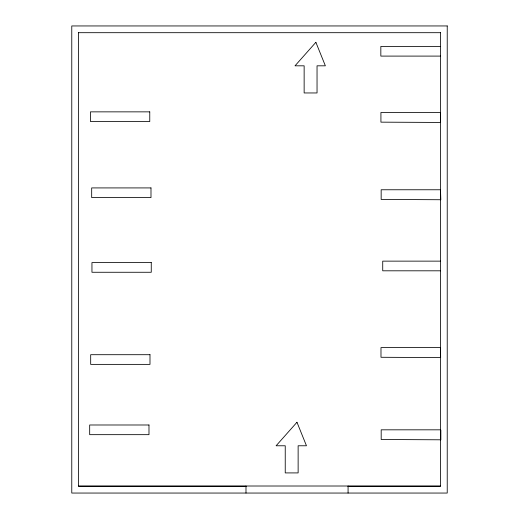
<?xml version="1.0" encoding="UTF-8"?>
<svg xmlns="http://www.w3.org/2000/svg" width="519" height="519" viewBox="0 0 519 519"><rect width="100%" height="100%" fill="white"/><g stroke="black" fill="none" stroke-linecap="round" stroke-linejoin="round"><path stroke-width="0.78" d="M78.505 32.691L440.495 32.691M440.495 46.418L380.836 46.418L380.836 56.097L440.495 56.097M440.495 261.135L382.724 261.135L382.724 270.808L440.495 270.808M78.505 486.011L440.495 486.011M245.987 486.309L78.505 486.309L78.505 32.392M348.074 486.309L440.495 486.309L440.495 32.392M348.074 486.011L348.074 493.05M245.987 486.011L245.987 493.05M315.876 42.305L295.006 65.816L304.14 65.816L304.14 92.959L317.038 92.959L317.038 65.816L325.368 65.816L315.876 42.305M296.972 422.258L276.102 445.776L285.236 445.776L285.236 472.913L298.133 472.913L298.133 445.776L306.469 445.776L296.972 422.258M447.229 25.95L71.771 25.95L71.771 493.05L447.229 493.05L447.229 25.95M149.764 111.857L90.455 111.857L90.455 121.53L149.764 121.53L149.764 111.857M440.495 112.48L380.927 112.48L380.927 122.153L440.586 122.452L440.495 112.48M150.99 187.917L91.681 187.917L91.681 197.59L150.99 197.59L150.99 187.917M440.495 189.766L381.16 189.766L381.16 199.439L440.819 199.737L440.495 189.766M151.263 262.588L91.954 262.588L91.954 272.267L151.263 272.267L151.263 262.588M440.495 347.607L380.985 347.607L380.985 357.28L440.644 357.578L440.495 347.607M149.991 354.704L90.682 354.704L90.682 364.377L149.991 364.377L149.991 354.704M148.985 424.99L89.677 424.99L89.677 434.663L148.985 434.663L148.985 424.99M440.495 429.823L381.186 429.823L381.186 439.502L440.845 439.801L440.845 430.128L440.495 429.823"/></g></svg>
